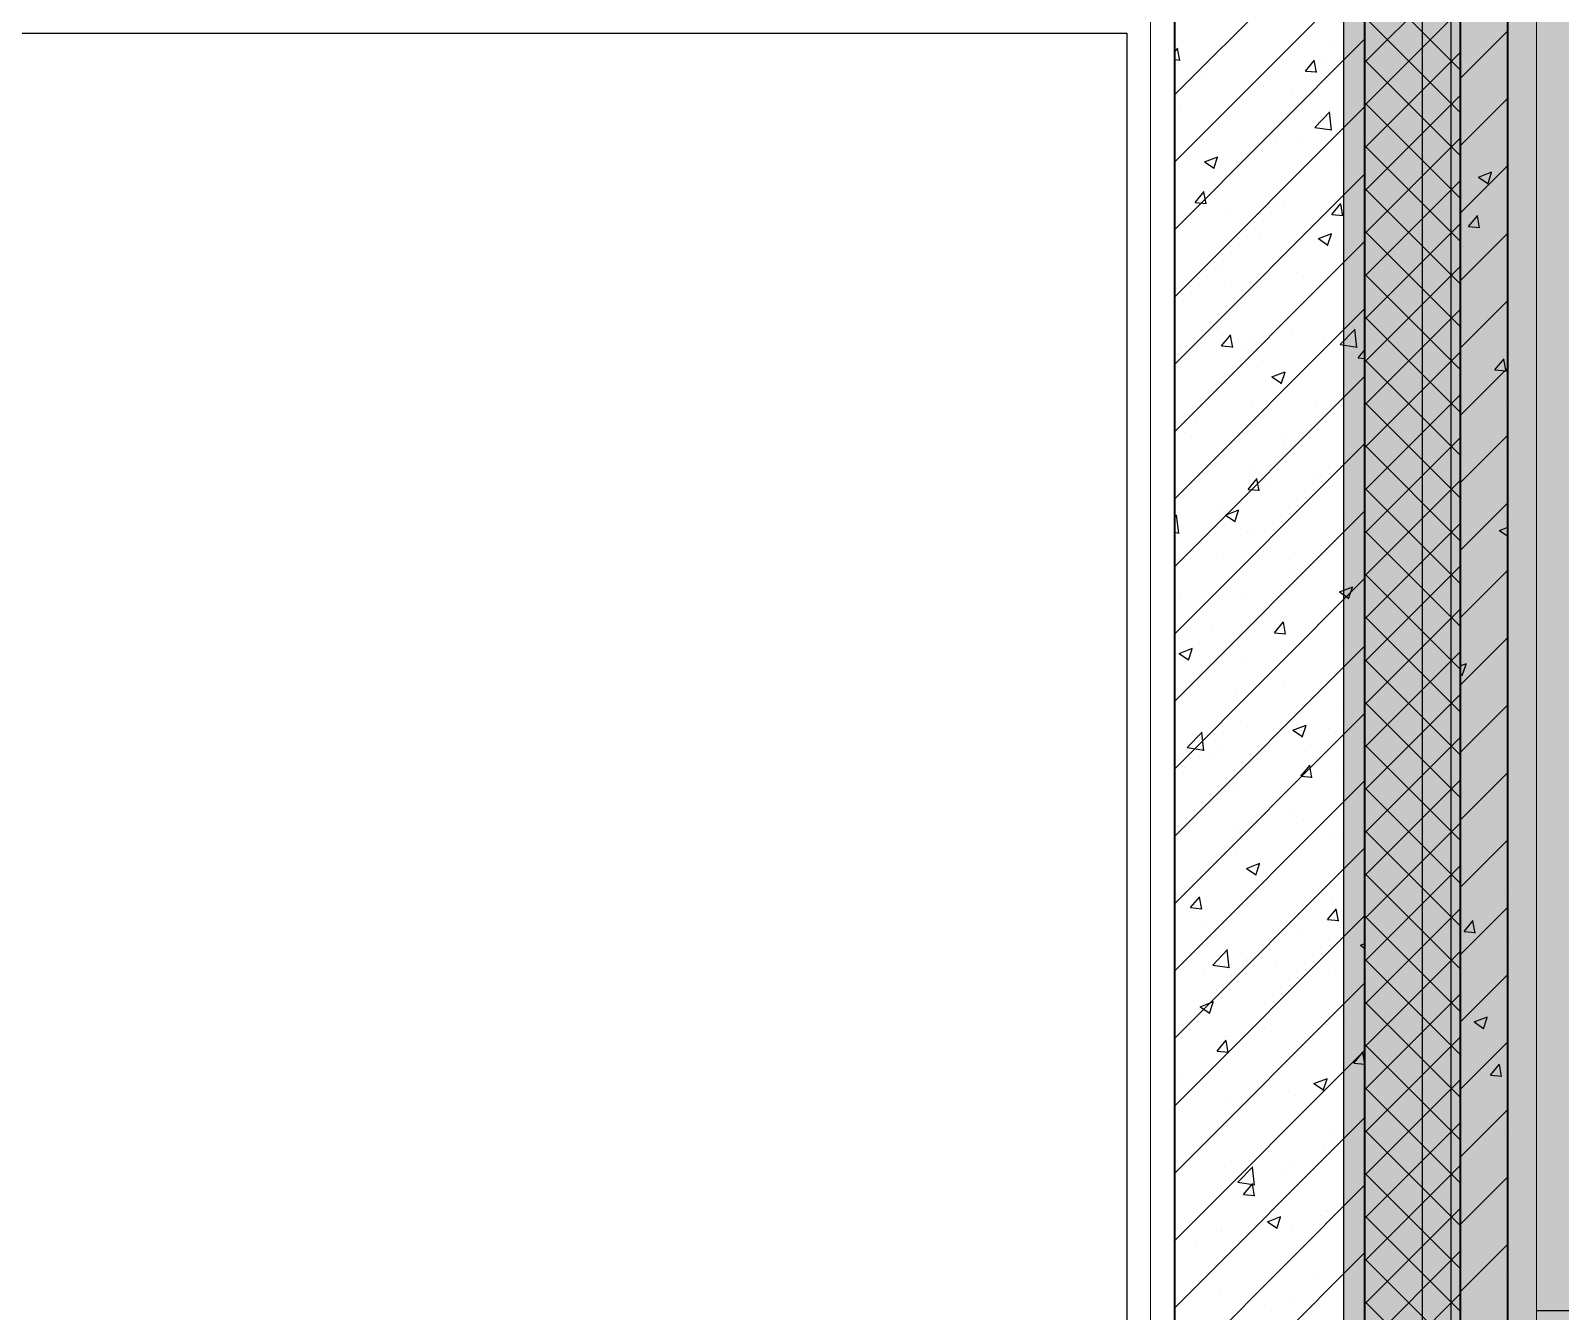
# Model space of a CAD drawing. Header units: inches. Extents: x 143994 to 247866, y 243815 to 272761.
# Drawn here: x 156426 to 158031, y 262405 to 263749 of the extents above; entities that cross this region are included whole.
import ezdxf

# ---------------------------------------------------------------- set-up
doc = ezdxf.new("R2010")
doc.units = ezdxf.units.IN
doc.header["$LTSCALE"] = 1000
doc.header["$MEASUREMENT"] = 0
doc.layers.get('DEFPOINTS').update_dxf_attribs({"color": 62})
for name, color, linetype in [('0-建筑1F', 127, 'Continuous'), ('A-STATR', 5, 'Continuous'), ('A-Wall-Patn', 255, 'Continuous'), ('PUB_HATCH', 8, 'Continuous')]:
    doc.layers.add(name, color=color, linetype=linetype)
for name, color, linetype, lineweight in [('A-M-Stone', 11, 'Continuous', 15), ('A-Wall', 254, 'Continuous', 35), ('W-保温层', 8, 'Continuous', 13)]:
    doc.layers.add(name, color=color, linetype=linetype, lineweight=lineweight)

# ---------------------------------------------------------------- blocks, each defined once
blk = doc.blocks.new('144')
at = {"layer": 'A-M-Stone', "color": 127}
blk.add_line((638966.9, -379670.3), (638966.9, -375760.3), dxfattribs=at)
at = {"layer": 'A-STATR', "color": 127}
blk.add_line((638966.9, -377780.3), (640606.9, -377780.3), dxfattribs=at)
at = {"layer": 'A-Wall', "color": 127}
for p, q in [((638936.9, -379700.3), (638936.9, -376060.3)), ((638886.9, -376110.3), (638886.9, -379750.3)), ((638786.9, -379850.3), (638786.9, -376210.3)), ((638586.9, -376410.3), (638586.9, -380010.3))]:
    blk.add_line(p, q, dxfattribs=at)
at = {"layer": 'PUB_HATCH', "color": 127, "linetype": 'Continuous'}
for p, q in [((638586.9, -376505), (638786.9, -376305)), ((638586.9, -376575.8), (638786.9, -376375.8)), ((638586.9, -376646.5), (638786.9, -376446.5)), ((638648.7, -376446.7), (638648.7, -376446.7)), ((638755.4, -376451.2), (638755.4, -376451.2)), ((638886.9, -376487.9), (638936.9, -376437.9)), ((638586.9, -376460.4), (638590.5, -376456.1)), ((638586.9, -376468.1), (638592.9, -376468.6)), ((638592.6, -376469.1), (638590.3, -376456.6)), ((638724.4, -376480.1), (638734, -376468.6)), ((638887.1, -376467.7), (638887.1, -376467.7)), ((638724.4, -376480.1), (638736.3, -376481.1)), ((638736, -376481.7), (638733.7, -376469.1)), ((638746.8, -376471.3), (638746.8, -376471.3)), ((638784.4, -376481.8), (638784.4, -376481.8)), ((638620.5, -376487.9), (638620.5, -376487.9)), ((638680.5, -376496.8), (638680.5, -376496.8)), ((638710.3, -376500.3), (638710.3, -376500.3)), ((638786.6, -376510.8), (638786.9, -376510.7)), ((638786.6, -376510.8), (638786.9, -376511)), ((638886.9, -376558.6), (638936.9, -376508.6)), ((638586.9, -376717.2), (638786.9, -376517.2)), ((638593.7, -376520.4), (638593.7, -376520.4)), ((638734.4, -376539.2), (638750, -376522.9)), ((638751.9, -376542.3), (638749.7, -376523.3)), ((638609.7, -376548.9), (638609.7, -376548.9)), ((638734.4, -376539.2), (638752.2, -376541.9)), ((638744.2, -376543.6), (638744.2, -376543.6)), ((638782, -376548.4), (638782, -376548.4)), ((638678.1, -376563.4), (638678.1, -376563.4)), ((638694.2, -376550.2), (638694.2, -376550.2)), ((638716.5, -376553.4), (638716.5, -376553.4)), ((638930, -376562.4), (638930, -376562.4)), ((638618.6, -376575.3), (638632.6, -376570)), ((638618.6, -376575.3), (638628.5, -376582)), ((638628.2, -376582.5), (638632.3, -376570.5)), ((638651.9, -376575.7), (638651.9, -376575.7)), ((638758.6, -376580.3), (638758.6, -376580.3)), ((638886.9, -376629.3), (638936.9, -376579.3)), ((638935.4, -376579.6), (638935.4, -376579.6)), ((638586.9, -376787.9), (638786.9, -376587.9)), ((638893.7, -376595.9), (638893.7, -376595.9)), ((638906, -376591.3), (638920, -376586)), ((638906, -376591.3), (638915.9, -376598.1)), ((638915.7, -376598.6), (638919.7, -376586.5)), ((638608.7, -376618), (638618.3, -376606.5)), ((638620.3, -376619.5), (638618, -376607)), ((638767.4, -376612.5), (638767.4, -376612.5)), ((638608.7, -376618), (638620.6, -376619)), ((638641.6, -376629.1), (638641.6, -376629.1)), ((638691.6, -376622.5), (638691.6, -376622.5)), ((638702.1, -376619.7), (638702.1, -376619.7)), ((638752.1, -376630.5), (638761.7, -376619.1)), ((638763.8, -376632.1), (638761.5, -376619.6)), ((638779.5, -376615), (638779.5, -376615)), ((638675.6, -376630), (638675.6, -376630)), ((638752.1, -376630.5), (638764.1, -376631.6)), ((638895.6, -376643.1), (638905.2, -376631.6)), ((638895.6, -376643.1), (638907.5, -376644.1)), ((638907.2, -376644.6), (638904.9, -376632.1)), ((638586.9, -376858.6), (638786.9, -376658.6)), ((638676.7, -376655), (638676.7, -376655)), ((638738, -376655.9), (638752, -376650.5)), ((638738, -376655.9), (638747.9, -376662.6)), ((638747.6, -376663.1), (638751.7, -376651)), ((638783.4, -376659.6), (638783.4, -376659.6)), ((638886.9, -376700), (638936.9, -376650)), ((638750, -376663.6), (638750, -376663.6)), ((638890.2, -376664.1), (638890.2, -376664.1)), ((638891.1, -376668.2), (638891.1, -376668.2)), ((638633.4, -376683.6), (638633.4, -376683.6)), ((638714.8, -376691.4), (638714.8, -376691.4)), ((638777.1, -376681.5), (638777.1, -376681.5)), ((638588.9, -376708), (638588.9, -376708)), ((638639, -376701.4), (638639, -376701.4)), ((638673.2, -376696.5), (638673.2, -376696.5)), ((638886.9, -376770.7), (638936.9, -376720.7)), ((638586.9, -376929.3), (638786.9, -376729.3)), ((638914.3, -376737.1), (638914.3, -376737.1)), ((638636.4, -376768.4), (638646, -376756.9)), ((638637.7, -376757.2), (638637.7, -376757.2)), ((638648.1, -376770), (638645.8, -376757.4)), ((638709.8, -376753.6), (638709.8, -376753.6)), ((638761, -376767.1), (638776.5, -376750.8)), ((638774.7, -376748.1), (638774.7, -376748.1)), ((638778.4, -376770.2), (638776.2, -376751.2)), ((638593.1, -376773.6), (638593.1, -376773.6)), ((638636.4, -376768.4), (638648.4, -376769.5)), ((638662.1, -376770.3), (638662.1, -376770.3)), ((638670.8, -376763.1), (638670.8, -376763.1)), ((638744.5, -376761.8), (638744.5, -376761.8)), ((638761, -376767.1), (638778.7, -376769.8)), ((638779.9, -376781), (638786.9, -376772.6)), ((638679.9, -376784.1), (638679.9, -376784.1)), ((638779.9, -376781), (638786.9, -376781.6)), ((638786.7, -376788.6), (638786.7, -376788.6)), ((638923.3, -376793.5), (638932.9, -376782)), ((638935, -376795.1), (638932.7, -376782.5)), ((638586.9, -377000), (638786.9, -376800)), ((638689.3, -376800.9), (638703.3, -376795.5)), ((638689.3, -376800.9), (638699.2, -376807.6)), ((638698.9, -376808.1), (638703, -376796)), ((638886.9, -376841.4), (638936.9, -376791.4)), ((638893.4, -376793.1), (638893.4, -376793.1)), ((638923.3, -376793.5), (638935.3, -376794.6)), ((638772.2, -376814.7), (638772.2, -376814.7)), ((638668.4, -376829.7), (638668.4, -376829.7)), ((638735.8, -376832.5), (638735.8, -376832.5)), ((638785.9, -376825.9), (638785.9, -376825.9)), ((638934.8, -376832.9), (638934.8, -376832.9)), ((638609.5, -376849.2), (638609.5, -376849.2)), ((638597.9, -376858.9), (638597.9, -376858.9)), ((638704.7, -376863.4), (638704.7, -376863.4)), ((638886.9, -376912.2), (638936.9, -376862.2)), ((638586.9, -377070.7), (638786.9, -376870.7)), ((638701.5, -376872.9), (638701.5, -376872.9)), ((638769.8, -376881.3), (638769.8, -376881.3)), ((638918.2, -376872.4), (638918.2, -376872.4)), ((638935.4, -376878.2), (638935.4, -376878.2)), ((638665.9, -376896.3), (638665.9, -376896.3)), ((638664.2, -376918.9), (638673.8, -376907.4)), ((638675.8, -376920.4), (638673.5, -376907.9)), ((638683.2, -376911.4), (638683.2, -376911.4)), ((638733.3, -376904.8), (638733.3, -376904.8)), ((638749.4, -376916.8), (638749.4, -376916.8)), ((638664.2, -376918.9), (638676.1, -376919.9)), ((638886.9, -376982.9), (638936.9, -376932.9)), ((638586.9, -377141.4), (638786.9, -376941.4)), ((638586.9, -376948.5), (638589.6, -376945.7)), ((638591.5, -376965), (638589.3, -376946)), ((638632.8, -376936.9), (638632.8, -376936.9)), ((638640.6, -376945.9), (638654.6, -376940.5)), ((638640.6, -376945.9), (638650.6, -376952.6)), ((638650.3, -376953.1), (638654.3, -376941)), ((638767.4, -376947.9), (638767.4, -376947.9)), ((638586.9, -376963.9), (638591.8, -376964.7)), ((638663.5, -376962.9), (638663.5, -376962.9)), ((638665.8, -376965.6), (638665.8, -376965.6)), ((638928.1, -376961.9), (638936.9, -376958.5)), ((638928.1, -376961.9), (638936.9, -376967.9)), ((638932.8, -376950.5), (638932.8, -376950.5)), ((638756.4, -376973.7), (638756.4, -376973.7)), ((638772.5, -376970.1), (638772.5, -376970.1)), ((638601.2, -376988), (638601.2, -376988)), ((638630.6, -376990.3), (638630.6, -376990.3)), ((638680.7, -376983.7), (638680.7, -376983.7)), ((638707.9, -376992.5), (638707.9, -376992.5)), ((638586.9, -377212.2), (638786.9, -377012.2)), ((638709.2, -377006.8), (638709.2, -377006.8)), ((638764.9, -377014.4), (638764.9, -377014.4)), ((638886.9, -377053.6), (638936.9, -377003.6)), ((638921.5, -377001.5), (638921.5, -377001.5)), ((638592.5, -377026.9), (638592.5, -377026.9)), ((638661.1, -377029.4), (638661.1, -377029.4)), ((638760, -377026.4), (638774, -377021.1)), ((638760, -377026.4), (638770, -377033.1)), ((638769.7, -377033.6), (638773.7, -377021.6)), ((638628.1, -377062.6), (638628.1, -377062.6)), ((638691.9, -377069.3), (638701.5, -377057.8)), ((638703.6, -377070.9), (638701.3, -377058.3)), ((638703.8, -377052.6), (638703.8, -377052.6)), ((638626, -377067.3), (638626, -377067.3)), ((638691.9, -377069.3), (638703.9, -377070.4)), ((638732.7, -377071.8), (638732.7, -377071.8)), ((638886.9, -377124.3), (638936.9, -377074.3)), ((638586.9, -377282.9), (638786.9, -377082.9)), ((638592, -377090.9), (638606, -377085.6)), ((638592, -377090.9), (638601.9, -377097.7)), ((638601.6, -377098.2), (638605.7, -377086.1)), ((638762.5, -377081), (638762.5, -377081)), ((638934.2, -377086.1), (638934.2, -377086.1)), ((638658.6, -377096), (638658.6, -377096)), ((638886.9, -377104.1), (638893.4, -377101.6)), ((638889, -377114.2), (638893.1, -377102.1)), ((638903.3, -377098.3), (638903.3, -377098.3)), ((638700.9, -377126.2), (638700.9, -377126.2)), ((638777.5, -377114.9), (638777.5, -377114.9)), ((638886.9, -377112), (638889.3, -377113.7)), ((638651.2, -377131.5), (638651.2, -377131.5)), ((638586.9, -377353.6), (638786.9, -377153.6)), ((638760.1, -377147.6), (638760.1, -377147.6)), ((638886.9, -377195), (638936.9, -377145)), ((638587, -377169.5), (638587, -377169.5)), ((638600.5, -377189.8), (638616.1, -377173.6)), ((638618, -377193), (638615.8, -377174)), ((638656.2, -377162.6), (638656.2, -377162.6)), ((638693.8, -377174), (638693.8, -377174)), ((638711.3, -377171.5), (638725.3, -377166.1)), ((638711.3, -377171.5), (638721.3, -377178.2)), ((638721, -377178.7), (638725.1, -377166.6)), ((638748.8, -377170.1), (638748.8, -377170.1)), ((638600.5, -377189.8), (638618.3, -377192.6)), ((638632.2, -377190.1), (638632.2, -377190.1)), ((638775, -377187.2), (638775, -377187.2)), ((638907.3, -377183), (638907.3, -377183)), ((638587.9, -377208.7), (638586.9, -377203.6)), ((638629.2, -377196.3), (638629.2, -377196.3)), ((638724.9, -377193.8), (638724.9, -377193.8)), ((638736, -377200.9), (638736, -377200.9)), ((638586.9, -377208.1), (638588.2, -377208.2)), ((638598.6, -377210.4), (638598.6, -377210.4)), ((638719.7, -377219.7), (638729.3, -377208.3)), ((638719.7, -377219.7), (638731.6, -377220.8)), ((638731.3, -377221.3), (638729, -377208.8)), ((638757.6, -377214.2), (638757.6, -377214.2)), ((638886.9, -377265.7), (638936.9, -377215.7)), ((638586.9, -377424.3), (638786.9, -377224.3)), ((638653.8, -377229.2), (638653.8, -377229.2)), ((638924.4, -377239.4), (638924.4, -377239.4)), ((638708.6, -377260.1), (638708.6, -377260.1)), ((638722.4, -377266), (638722.4, -377266)), ((638591.9, -377280.1), (638591.9, -377280.1)), ((638654, -377275.7), (638654, -377275.7)), ((638672.3, -377272.6), (638672.3, -377272.6)), ((638755.2, -377280.8), (638755.2, -377280.8)), ((638760.8, -377280.2), (638760.8, -377280.2)), ((638886.9, -377336.4), (638936.9, -377286.4)), ((638586.9, -377495), (638786.9, -377295)), ((638651.3, -377295.7), (638651.3, -377295.7)), ((638662.7, -377316.5), (638676.7, -377311.1)), ((638662.7, -377316.5), (638672.6, -377323.2)), ((638672.3, -377323.7), (638676.4, -377311.6)), ((638921.9, -377311.7), (638921.9, -377311.7)), ((638745.5, -377335), (638745.5, -377335)), ((638603.9, -377357.6), (638613.6, -377346.1)), ((638615.6, -377359.2), (638613.3, -377346.6)), ((638619.7, -377351.5), (638619.7, -377351.5)), ((638669.7, -377344.9), (638669.7, -377344.9)), ((638752.8, -377347.3), (638752.8, -377347.3)), ((638933.6, -377339.4), (638933.6, -377339.4)), ((638586.9, -377565.7), (638786.9, -377365.7)), ((638603.9, -377357.6), (638615.9, -377358.7)), ((638648.9, -377362.3), (638648.9, -377362.3)), ((638747.4, -377370.2), (638757, -377358.7)), ((638759.1, -377371.7), (638756.8, -377359.2)), ((638886.9, -377407.1), (638936.9, -377357.1)), ((638615.1, -377377.9), (638615.1, -377377.9)), ((638700.3, -377379.4), (638700.3, -377379.4)), ((638721.8, -377382.4), (638721.8, -377382.4)), ((638747.4, -377370.2), (638759.4, -377371.2)), ((638890.9, -377382.7), (638900.5, -377371.2)), ((638890.9, -377382.7), (638902.8, -377383.8)), ((638902.5, -377384.3), (638900.2, -377371.7)), ((638782.1, -377397), (638786.9, -377395.2)), ((638782.1, -377397), (638786.9, -377400.3)), ((638935.3, -377391.4), (638935.3, -377391.4)), ((638627.1, -377417.8), (638642.6, -377401.5)), ((638644.5, -377420.9), (638642.3, -377401.9)), ((638657.2, -377404.7), (638657.2, -377404.7)), ((638692.9, -377413.8), (638692.9, -377413.8)), ((638750.3, -377413.9), (638750.3, -377413.9)), ((638764, -377409.2), (638764, -377409.2)), ((638617.1, -377423.8), (638617.1, -377423.8)), ((638627.1, -377417.8), (638644.8, -377420.5)), ((638646.5, -377428.9), (638646.5, -377428.9)), ((638748.2, -377423.4), (638748.2, -377423.4)), ((638886.9, -377477.8), (638936.9, -377427.8)), ((638586.9, -377636.4), (638786.9, -377436.4)), ((638631.6, -377443.4), (638631.6, -377443.4)), ((638614, -377461.5), (638628, -377456.2)), ((638614, -377461.5), (638624, -377468.2)), ((638623.7, -377468.7), (638627.7, -377456.7)), ((638892.4, -377459.5), (638892.4, -377459.5)), ((638766.6, -377476.1), (638766.6, -377476.1)), ((638901.4, -377477.5), (638915.4, -377472.2)), ((638901.4, -377477.5), (638911.4, -377484.3)), ((638911.1, -377484.8), (638915.2, -377472.7)), ((638640.3, -377492.7), (638640.3, -377492.7)), ((638644, -377495.5), (638644, -377495.5)), ((638682, -377484), (638682, -377484)), ((638747.9, -377480.5), (638747.9, -377480.5)), ((638895.6, -377493), (638895.6, -377493)), ((638586.9, -377707.1), (638786.9, -377507.1)), ((638631.7, -377508.1), (638641.3, -377496.6)), ((638631.7, -377508.1), (638643.7, -377509.1)), ((638643.4, -377509.6), (638641.1, -377497.1)), ((638775.2, -377520.6), (638784.8, -377509.1)), ((638786.8, -377522.2), (638784.5, -377509.6)), ((638886.9, -377548.5), (638936.9, -377498.5)), ((638708, -377513.4), (638708, -377513.4)), ((638775.2, -377520.6), (638786.9, -377521.7)), ((638918.6, -377533.2), (638928.2, -377521.7)), ((638930.3, -377534.7), (638928, -377522.2)), ((638591.4, -377533.4), (638591.4, -377533.4)), ((638733.4, -377542.1), (638747.4, -377536.7)), ((638733.4, -377542.1), (638743.3, -377548.8)), ((638743.1, -377549.3), (638747.1, -377537.2)), ((638918.6, -377533.2), (638930.6, -377534.2)), ((638714, -377555), (638714, -377555)), ((638745.5, -377547.1), (638745.5, -377547.1)), ((638764, -377548.4), (638764, -377548.4)), ((638587.6, -377571.6), (638587.6, -377571.6)), ((638641.6, -377562.1), (638641.6, -377562.1)), ((638886.9, -377619.3), (638936.9, -377569.3)), ((638586.9, -377777.8), (638786.9, -377577.8)), ((638643.1, -377586.2), (638643.1, -377586.2)), ((638749.8, -377590.7), (638749.8, -377590.7)), ((638913.5, -377600.7), (638913.5, -377600.7)), ((638933, -377592.7), (638933, -377592.7)), ((638685.2, -377613.1), (638685.2, -377613.1)), ((638743, -377613.6), (638743, -377613.6)), ((638898.8, -377622.1), (638898.8, -377622.1)), ((638639.2, -377628.6), (638639.2, -377628.6)), ((638653.6, -377645.7), (638669.1, -377629.5)), ((638661.3, -377633.9), (638661.3, -377633.9)), ((638671.1, -377648.8), (638668.8, -377629.8)), ((638699.7, -377632.7), (638699.7, -377632.7)), ((638711.4, -377627.3), (638711.4, -377627.3)), ((638886.9, -377690), (638936.9, -377640)), ((638586.9, -377848.5), (638786.9, -377648.5)), ((638653.6, -377645.7), (638671.4, -377648.4)), ((638659.5, -377658.5), (638669.1, -377647)), ((638671.1, -377660.1), (638668.8, -377647.5)), ((638659.5, -377658.5), (638671.4, -377659.6)), ((638603.3, -377687.9), (638603.3, -377687.9)), ((638684.7, -377687.1), (638698.7, -377681.7)), ((638684.7, -377687.1), (638694.7, -377693.8)), ((638694.4, -377694.3), (638698.4, -377682.2)), ((638740.6, -377680.2), (638740.6, -377680.2)), ((638747.7, -377676.6), (638747.7, -377676.6)), ((638910.9, -377673), (638910.9, -377673)), ((638631, -377696.6), (638631, -377696.6)), ((638636.7, -377695.2), (638636.7, -377695.2)), ((638710.1, -377692.4), (638710.1, -377692.4)), ((638734.5, -377696.2), (638734.5, -377696.2)), ((638923.6, -377701.4), (638923.6, -377701.4)), ((638586.9, -377919.3), (638786.9, -377719.3)), ((638608.7, -377712.7), (638608.7, -377712.7)), ((638658.8, -377706.1), (638658.8, -377706.1)), ((638886.9, -377760.7), (638936.9, -377710.7)), ((638738.2, -377746.8), (638738.2, -377746.8)), ((638934, -377741.9), (638934, -377741.9)), ((638634.3, -377761.8), (638634.3, -377761.8)), ((638707.4, -377766.6), (638707.4, -377766.6)), ((638681.9, -377775.1), (638681.9, -377775.1))]:
    blk.add_line(p, q, dxfattribs=at)
at = {"layer": 'W-保温层', "color": 127, "linetype": 'Continuous'}
for p, q in [((638786.9, -376470.9), (638886.9, -376370.9)), ((638886.9, -376478.8), (638786.9, -376378.8)), ((638786.9, -376515.8), (638886.9, -376415.8)), ((638886.9, -376523.7), (638786.9, -376423.7)), ((638786.9, -376560.7), (638886.9, -376460.7)), ((638886.9, -376568.6), (638786.9, -376468.6)), ((638786.9, -376605.6), (638886.9, -376505.6)), ((638886.9, -376613.5), (638786.9, -376513.5)), ((638786.9, -376650.5), (638886.9, -376550.5)), ((638886.9, -376658.4), (638786.9, -376558.4)), ((638786.9, -376695.4), (638886.9, -376595.4)), ((638886.9, -376703.3), (638786.9, -376603.3)), ((638786.9, -376740.3), (638886.9, -376640.3)), ((638886.9, -376748.2), (638786.9, -376648.2)), ((638786.9, -376785.2), (638886.9, -376685.2)), ((638886.9, -376793.1), (638786.9, -376693.1)), ((638786.9, -376830.1), (638886.9, -376730.1)), ((638886.9, -376838), (638786.9, -376738)), ((638786.9, -376875), (638886.9, -376775)), ((638886.9, -376882.9), (638786.9, -376782.9)), ((638786.9, -376919.9), (638886.9, -376819.9)), ((638886.9, -376927.8), (638786.9, -376827.8)), ((638786.9, -376964.8), (638886.9, -376864.8)), ((638886.9, -376972.7), (638786.9, -376872.7)), ((638786.9, -377009.7), (638886.9, -376909.7)), ((638886.9, -377017.6), (638786.9, -376917.6)), ((638786.9, -377054.6), (638886.9, -376954.6)), ((638886.9, -377062.5), (638786.9, -376962.5)), ((638786.9, -377099.5), (638886.9, -376999.5)), ((638886.9, -377107.4), (638786.9, -377007.4)), ((638786.9, -377144.4), (638886.9, -377044.4)), ((638886.9, -377152.3), (638786.9, -377052.3)), ((638786.9, -377189.3), (638886.9, -377089.3)), ((638886.9, -377197.2), (638786.9, -377097.2)), ((638786.9, -377234.2), (638886.9, -377134.2)), ((638886.9, -377242.1), (638786.9, -377142.1)), ((638786.9, -377279.1), (638886.9, -377179.1)), ((638886.9, -377287), (638786.9, -377187)), ((638786.9, -377324), (638886.9, -377224)), ((638886.9, -377331.9), (638786.9, -377231.9)), ((638786.9, -377368.9), (638886.9, -377268.9)), ((638886.9, -377376.8), (638786.9, -377276.8)), ((638786.9, -377413.8), (638886.9, -377313.8)), ((638886.9, -377421.7), (638786.9, -377321.7)), ((638786.9, -377458.7), (638886.9, -377358.7)), ((638886.9, -377466.6), (638786.9, -377366.6)), ((638786.9, -377503.6), (638886.9, -377403.6)), ((638886.9, -377511.5), (638786.9, -377411.5)), ((638786.9, -377548.5), (638886.9, -377448.5)), ((638886.9, -377556.4), (638786.9, -377456.4)), ((638786.9, -377593.4), (638886.9, -377493.4)), ((638886.9, -377601.3), (638786.9, -377501.3)), ((638786.9, -377638.3), (638886.9, -377538.3)), ((638886.9, -377646.2), (638786.9, -377546.2)), ((638786.9, -377683.2), (638886.9, -377583.2)), ((638886.9, -377691.1), (638786.9, -377591.1)), ((638786.9, -377728.1), (638886.9, -377628.1)), ((638886.9, -377736), (638786.9, -377636)), ((638786.9, -377773), (638886.9, -377673)), ((638886.9, -377780.9), (638786.9, -377680.9)), ((638786.9, -377817.9), (638886.9, -377717.9)), ((638886.9, -377825.8), (638786.9, -377725.8)), ((638786.9, -377862.8), (638886.9, -377762.8)), ((638886.9, -377870.7), (638786.9, -377770.7))]:
    blk.add_line(p, q, dxfattribs=at)
at = {"layer": 'W-保温层', "color": 127}
blk.add_line((638561.9, -387950.3), (638561.9, -376410.3), dxfattribs=at)

msp = doc.modelspace()

# ---------------------------------------------------------------- hatches: boundary and pattern name
at = {"layer": 'DEFPOINTS'}
h = msp.add_hatch(dxfattribs=at)
h.set_pattern_fill('ANSI31', color=250)
h.set_pattern_definition([(45, (-65482.5842, -4e-05), (-1.122532015, 1.122532015), [])])
h.paths.add_polyline_path([(182383.45, 243814.78), (157803.44, 243814.78), (157803.44, 270814.78), (182383.45, 270814.78)])

# ---------------------------------------------------------------- linework, layer by layer
at = {"layer": 'A-Wall-Patn'}
for p, q in [((157885.62, 264366.1), (157885.62, 260406.1)), ((152855.62, 263746.1), (156945.62, 263746.1)), ((156945.62, 263746.1), (157575.62, 263746.1)), ((157575.62, 263746.1), (157575.62, 260096.1))]:
    msp.add_line(p, q, dxfattribs=at)
at = {"layer": 'A-Wall-Patn', "color": 11}
msp.add_lwpolyline([(150345.62, 253131.1), (150345.62, 260486.1), (152475.62, 260486.1), (152475.62, 264126.1), (156915.62, 264126.1), (156915.62, 264396.1), (157915.62, 264396.1), (157915.62, 260436.1), (159725.62, 260436.1), (159725.62, 264126.1), (165235.62, 264126.1), (165235.62, 258286.1), (166875.62, 258286.1), (166875.62, 261926.1), (172000.62, 261926.1), (172000.62, 262196.1), (173000.62, 262196.1), (173000.62, 261926.1), (177435.62, 261926.1), (177435.62, 258286.1), (179565.62, 258286.1), (179565.62, 250931.1)], dxfattribs=at)
at = {"layer": 'DEFPOINTS'}
msp.add_lwpolyline([(182383.45, 243814.78), (157803.44, 243814.78), (157803.44, 270814.78), (182383.45, 270814.78)], close=True, dxfattribs=at)

# ---------------------------------------------------------------- block references
at = {"layer": '0-建筑1F'}
msp.add_blockref('144', (-480961.31, 640186.38), dxfattribs=at)

doc.saveas('drawing.dxf')
